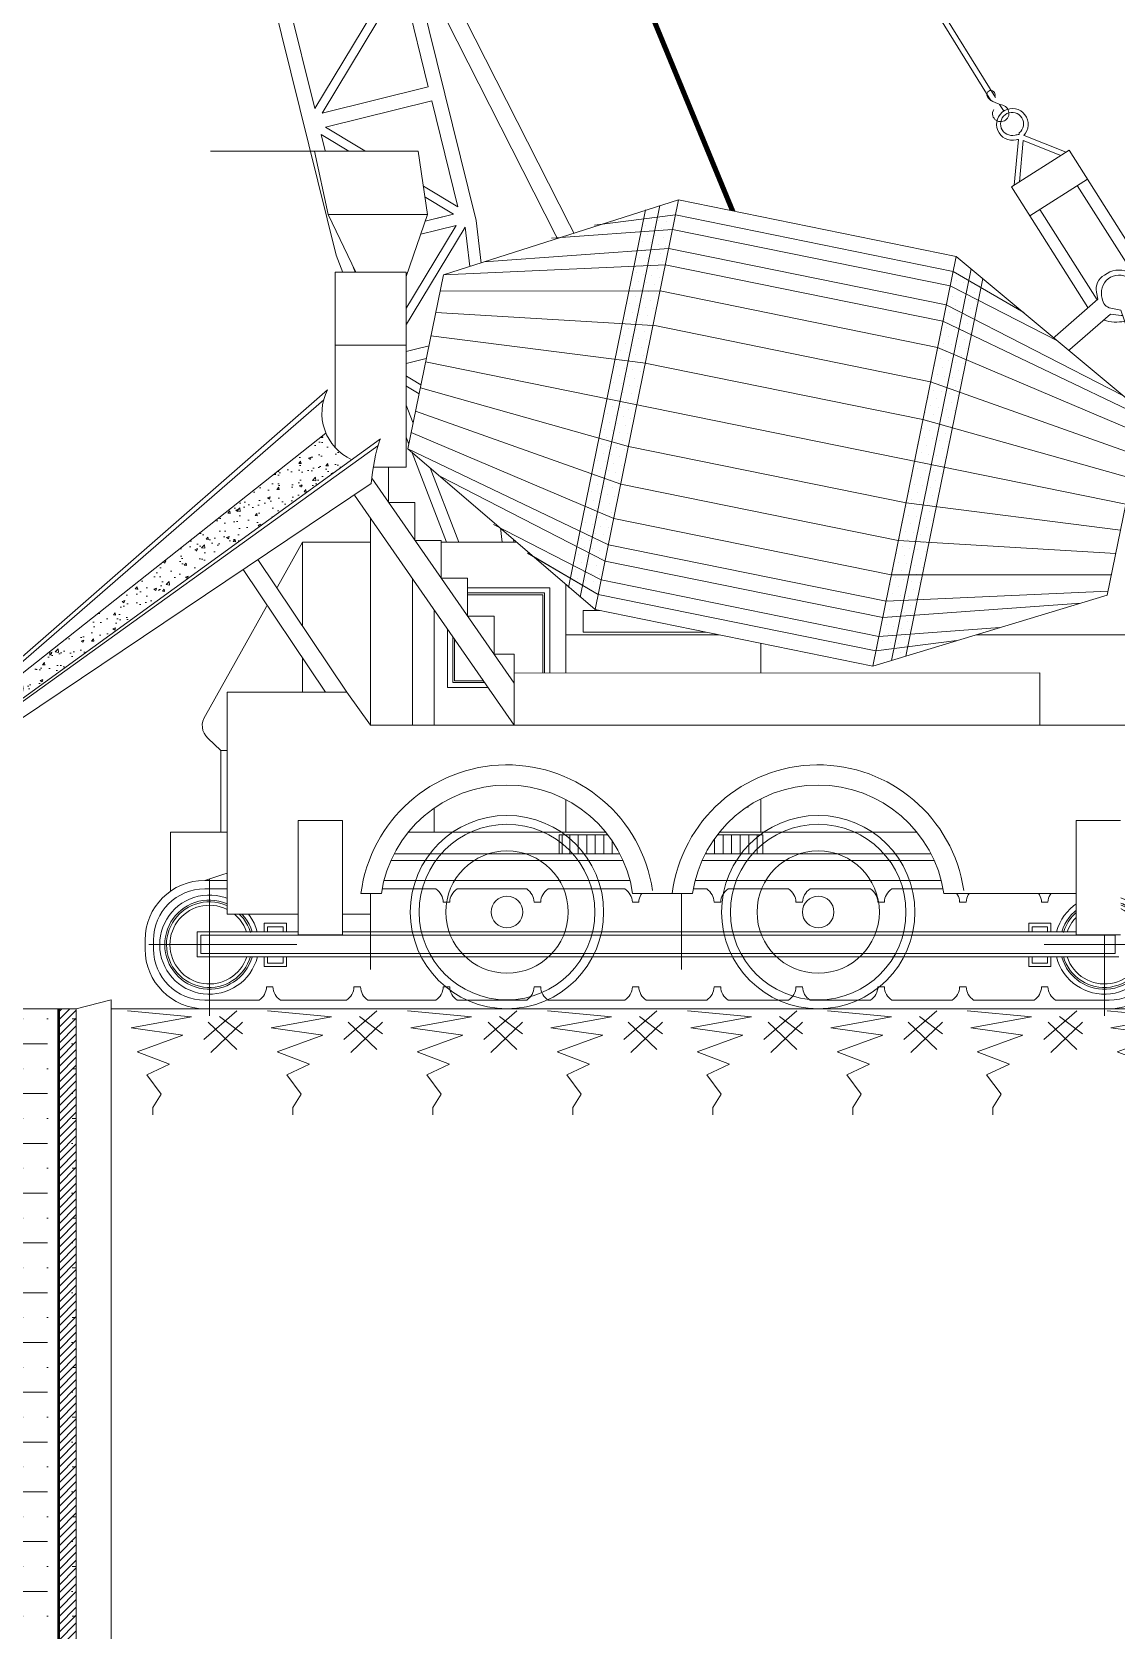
# Model space of a CAD drawing. Header units: millimetres. Extents: x -376071 to 28028791, y -269234 to 29325.
# Drawn here: x 392831 to 399026, y -260100 to -250967 of the extents above; entities that cross this region are included whole.
import ezdxf

# ---------------------------------------------------------------- set-up
doc = ezdxf.new("R2010")
doc.units = ezdxf.units.MM
doc.header["$LTSCALE"] = 100
doc.set_wipeout_variables(frame=1)
for name, pattern in [('CENTER', [50.8, 31.75, -6.35, 6.35, -6.35]), ('CONTINOUS', [0]), ('HIDDEN', [0.375, 0.25, -0.125])]:
    doc.linetypes.add(name, pattern=pattern)
for name, color, linetype, lineweight in [('02. Net dam', 7, 'CONTINOUS', 13), ('02. Net dut', 8, 'HIDDEN', 0), ('02. net manh', 8, 'CONTINOUS', 0)]:
    doc.layers.add(name, color=color, linetype=linetype, lineweight=lineweight)
doc.layers.add('03. HATCH 01', color=8, linetype='Continuous')
doc.layers.add('03. HATCH 03', color=5, linetype='Continuous')

# ---------------------------------------------------------------- blocks, each defined once
blk = doc.blocks.new('*U299')
at = {"layer": '02. net manh'}
for p, q in [((329.4, 296.1), (-36.6, 261.6)), ((-197.6, 264.5), (-329.4, 165.7)), ((-131.7, 231.5), (-296.4, 75.2)), ((-36.6, 261.6), (308.6, 199.5)), ((308.6, 199.5), (11.7, 158.1)), ((11.7, 158.1), (274.1, 61.5)), ((274.1, 61.5), (87.7, -7.6)), ((87.7, -7.6), (218.9, -69.7)), ((218.9, -69.7), (136, -180.1)), ((136, -180.1), (184.3, -256)), ((184.3, -256), (184.3, -297.4))]:
    blk.add_line(p, q, dxfattribs=at)
for points in [[(-107, 132.8), (-296.4, 297.4)], [(-148.2, 58.7), (-329.4, 231.5)]]:
    blk.add_lwpolyline(points, dxfattribs=at)
blk = doc.blocks.new('*U300')
at = {"color": 0, "linetype": 'ByBlock', "lineweight": -2, "transparency": 16777216}
for p in [(-6400, 0), (-5600, 0), (-4800, 0), (-4000, 0), (-3200, 0), (-2400, 0), (-1600, 0), (-800, 0), (0, 0)]:
    blk.add_blockref('*U299', p, dxfattribs=at)
blk = doc.blocks.new('CSW')
at = {"layer": '02. Net dam', "const_width": 16.4}
blk.add_lwpolyline([(-299.8, -50), (-299.8, -7880.8)], dxfattribs=at)
at = {"lineweight": 0}
blk.add_wipeout([(-0.1, -9080.8), (-199.9, -8980.8), (-199.9, -50), (0, 0)], dxfattribs=at)
at = {"layer": '03. HATCH 03', "lineweight": 0}
h = blk.add_hatch(dxfattribs=at)
h.set_pattern_fill('ANSI31', color=256, scale=10)
h.set_pattern_definition([(45, (-297571.658, 240559.967), (-22.4506403, 22.4506403), [])])
h.paths.add_polyline_path([(-299.8, -7880.8), (-199.9, -7880.8), (-199.9, -50), (-299.8, -50)])
at = {"layer": '02. Net dam'}
for points in [[(-0.1, -9080.8), (-199.9, -8980.8), (-199.9, -50), (0, 0)], [(-299.8, -7880.8), (-199.9, -7880.8), (-199.9, -50), (-299.8, -50)]]:
    blk.add_lwpolyline(points, close=True, dxfattribs=at)
blk = doc.blocks.new('*X60')
at = {"color": 0}
for p, q in [((542.0625, 228.375), (542.0625, 228.375)), ((542.4375, 228.375), (542.4375, 228.375)), ((542.8125, 228.375), (542.8125, 228.375)), ((543.1875, 228.375), (543.1875, 228.375)), ((541.875, 228), (541.875, 228)), ((542.0625, 227.625), (542.0625, 227.625)), ((542.25, 228), (542.25, 228)), ((542.4375, 227.625), (542.4375, 227.625)), ((542.625, 228), (542.625, 228)), ((542.8125, 227.625), (542.8125, 227.625)), ((543, 228), (543, 228)), ((543.1875, 227.625), (543.1875, 227.625)), ((541.875, 227.25), (541.875, 227.25)), ((542.0625, 226.875), (542.0625, 226.875)), ((542.25, 227.25), (542.25, 227.25)), ((542.4375, 226.875), (542.4375, 226.875)), ((542.625, 227.25), (542.625, 227.25)), ((542.8125, 226.875), (542.8125, 226.875)), ((543, 227.25), (543, 227.25)), ((543.1875, 226.875), (543.1875, 226.875)), ((541.875, 226.5), (541.875, 226.5)), ((542.0625, 226.125), (542.0625, 226.125)), ((542.25, 226.5), (542.25, 226.5)), ((542.4375, 226.125), (542.4375, 226.125)), ((542.625, 226.5), (542.625, 226.5)), ((542.8125, 226.125), (542.8125, 226.125)), ((543, 226.5), (543, 226.5)), ((543.1875, 226.125), (543.1875, 226.125)), ((541.875, 225.75), (541.875, 225.75)), ((542.0625, 225.375), (542.0625, 225.375)), ((542.25, 225.75), (542.25, 225.75)), ((542.4375, 225.375), (542.4375, 225.375)), ((542.625, 225.75), (542.625, 225.75)), ((542.8125, 225.375), (542.8125, 225.375)), ((543, 225.75), (543, 225.75)), ((543.1875, 225.375), (543.1875, 225.375)), ((541.875, 225), (541.875, 225)), ((542.0625, 224.625), (542.0625, 224.625)), ((542.25, 225), (542.25, 225)), ((542.4375, 224.625), (542.4375, 224.625)), ((542.625, 225), (542.625, 225)), ((542.8125, 224.625), (542.8125, 224.625)), ((543, 225), (543, 225)), ((543.1875, 224.625), (543.1875, 224.625)), ((541.875, 224.25), (541.875, 224.25)), ((542.0625, 223.875), (542.0625, 223.875)), ((542.25, 224.25), (542.25, 224.25)), ((542.4375, 223.875), (542.4375, 223.875)), ((542.625, 224.25), (542.625, 224.25)), ((542.8125, 223.875), (542.8125, 223.875)), ((543, 224.25), (543, 224.25)), ((543.1875, 223.875), (543.1875, 223.875)), ((541.875, 223.5), (541.875, 223.5)), ((542.0625, 223.125), (542.0625, 223.125)), ((542.25, 223.5), (542.25, 223.5)), ((542.4375, 223.125), (542.4375, 223.125)), ((542.625, 223.5), (542.625, 223.5)), ((542.8125, 223.125), (542.8125, 223.125)), ((543, 223.5), (543, 223.5)), ((543.1875, 223.125), (543.1875, 223.125)), ((541.875, 222.75), (541.875, 222.75)), ((542.0625, 222.375), (542.0625, 222.375)), ((542.25, 222.75), (542.25, 222.75)), ((542.4375, 222.375), (542.4375, 222.375)), ((542.625, 222.75), (542.625, 222.75)), ((542.8125, 222.375), (542.8125, 222.375)), ((543, 222.75), (543, 222.75)), ((543.1875, 222.375), (543.1875, 222.375)), ((541.875, 222), (541.875, 222)), ((542.0625, 221.625), (542.0625, 221.625)), ((542.25, 222), (542.25, 222)), ((542.4375, 221.625), (542.4375, 221.625)), ((542.625, 222), (542.625, 222)), ((542.8125, 221.625), (542.8125, 221.625)), ((543, 222), (543, 222)), ((543.1875, 221.625), (543.1875, 221.625)), ((541.875, 221.25), (541.875, 221.25)), ((542.0625, 220.875), (542.0625, 220.875)), ((542.25, 221.25), (542.25, 221.25)), ((542.4375, 220.875), (542.4375, 220.875)), ((542.625, 221.25), (542.625, 221.25)), ((542.8125, 220.875), (542.8125, 220.875)), ((543, 221.25), (543, 221.25)), ((543.1875, 220.875), (543.1875, 220.875)), ((541.875, 220.5), (541.875, 220.5)), ((542.0625, 220.125), (542.0625, 220.125)), ((542.25, 220.5), (542.25, 220.5)), ((542.4375, 220.125), (542.4375, 220.125)), ((542.625, 220.5), (542.625, 220.5)), ((542.8125, 220.125), (542.8125, 220.125)), ((543, 220.5), (543, 220.5)), ((543.1875, 220.125), (543.1875, 220.125)), ((541.875, 219.75), (541.875, 219.75)), ((542.0625, 219.375), (542.0625, 219.375)), ((542.25, 219.75), (542.25, 219.75)), ((542.4375, 219.375), (542.4375, 219.375)), ((542.625, 219.75), (542.625, 219.75)), ((542.8125, 219.375), (542.8125, 219.375)), ((543, 219.75), (543, 219.75)), ((543.1875, 219.375), (543.1875, 219.375)), ((541.875, 219), (541.875, 219)), ((542.0625, 218.625), (542.0625, 218.625)), ((542.25, 219), (542.25, 219)), ((542.4375, 218.625), (542.4375, 218.625)), ((542.625, 219), (542.625, 219)), ((542.8125, 218.625), (542.8125, 218.625)), ((543, 219), (543, 219)), ((543.1875, 218.625), (543.1875, 218.625)), ((541.875, 218.25), (541.875, 218.25)), ((542.0625, 217.875), (542.0625, 217.875)), ((542.25, 218.25), (542.25, 218.25)), ((542.4375, 217.875), (542.4375, 217.875)), ((542.625, 218.25), (542.625, 218.25)), ((542.8125, 217.875), (542.8125, 217.875)), ((543, 218.25), (543, 218.25)), ((543.1875, 217.875), (543.1875, 217.875)), ((541.875, 217.5), (541.875, 217.5)), ((542.0625, 217.125), (542.0625, 217.125)), ((542.25, 217.5), (542.25, 217.5)), ((542.4375, 217.125), (542.4375, 217.125)), ((542.625, 217.5), (542.625, 217.5)), ((542.8125, 217.125), (542.8125, 217.125)), ((543, 217.5), (543, 217.5)), ((543.1875, 217.125), (543.1875, 217.125)), ((541.875, 216.75), (541.875, 216.75)), ((542.0625, 216.375), (542.0625, 216.375)), ((542.25, 216.75), (542.25, 216.75)), ((542.4375, 216.375), (542.4375, 216.375)), ((542.625, 216.75), (542.625, 216.75)), ((542.8125, 216.375), (542.8125, 216.375)), ((543, 216.75), (543, 216.75)), ((543.1875, 216.375), (543.1875, 216.375)), ((541.875, 216), (541.875, 216)), ((542.0625, 215.625), (542.0625, 215.625)), ((542.25, 216), (542.25, 216)), ((542.4375, 215.625), (542.4375, 215.625)), ((542.625, 216), (542.625, 216)), ((542.8125, 215.625), (542.8125, 215.625)), ((543, 216), (543, 216)), ((543.1875, 215.625), (543.1875, 215.625)), ((541.875, 215.25), (541.875, 215.25)), ((542.0625, 214.875), (542.0625, 214.875)), ((542.25, 215.25), (542.25, 215.25)), ((542.4375, 214.875), (542.4375, 214.875)), ((542.625, 215.25), (542.625, 215.25)), ((542.8125, 214.875), (542.8125, 214.875)), ((543, 215.25), (543, 215.25)), ((543.1875, 214.875), (543.1875, 214.875)), ((541.875, 214.5), (541.875, 214.5)), ((542.0625, 214.125), (542.0625, 214.125)), ((542.25, 214.5), (542.25, 214.5)), ((542.4375, 214.125), (542.4375, 214.125)), ((542.625, 214.5), (542.625, 214.5)), ((542.8125, 214.125), (542.8125, 214.125)), ((543, 214.5), (543, 214.5)), ((543.1875, 214.125), (543.1875, 214.125)), ((541.875, 213.75), (541.875, 213.75)), ((542.0625, 213.375), (542.0625, 213.375)), ((542.25, 213.75), (542.25, 213.75)), ((542.4375, 213.375), (542.4375, 213.375)), ((542.625, 213.75), (542.625, 213.75)), ((542.8125, 213.375), (542.8125, 213.375)), ((543, 213.75), (543, 213.75)), ((543.1875, 213.375), (543.1875, 213.375)), ((541.875, 213), (541.875, 213)), ((542.0625, 212.625), (542.0625, 212.625)), ((542.25, 213), (542.25, 213)), ((542.4375, 212.625), (542.4375, 212.625)), ((542.625, 213), (542.625, 213)), ((542.8125, 212.625), (542.8125, 212.625)), ((543, 213), (543, 213)), ((543.1875, 212.625), (543.1875, 212.625)), ((541.875, 212.25), (541.875, 212.25)), ((542.0625, 211.875), (542.0625, 211.875)), ((542.25, 212.25), (542.25, 212.25)), ((542.4375, 211.875), (542.4375, 211.875)), ((542.625, 212.25), (542.625, 212.25)), ((542.8125, 211.875), (542.8125, 211.875)), ((543, 212.25), (543, 212.25)), ((543.1875, 211.875), (543.1875, 211.875)), ((541.875, 211.5), (541.875, 211.5)), ((542.0625, 211.125), (542.0625, 211.125)), ((542.25, 211.5), (542.25, 211.5)), ((542.4375, 211.125), (542.4375, 211.125)), ((542.625, 211.5), (542.625, 211.5)), ((542.8125, 211.125), (542.8125, 211.125)), ((543, 211.5), (543, 211.5)), ((543.1875, 211.125), (543.1875, 211.125)), ((541.875, 210.75), (541.875, 210.75)), ((542.25, 210.75), (542.25, 210.75)), ((542.625, 210.75), (542.625, 210.75)), ((543, 210.75), (543, 210.75))]:
    blk.add_line(p, q, dxfattribs=at)
blk = doc.blocks.new('*X61')
at = {"color": 0}
for p, q in [((556.6875, 228.375), (556.6875, 228.375)), ((557.0625, 228.375), (557.0625, 228.375)), ((557.4375, 228.375), (557.4375, 228.375)), ((557.8125, 228.375), (557.8125, 228.375)), ((556.6875, 227.625), (556.6875, 227.625)), ((556.875, 228), (556.875, 228)), ((557.0625, 227.625), (557.0625, 227.625)), ((557.25, 228), (557.25, 228)), ((557.4375, 227.625), (557.4375, 227.625)), ((557.625, 228), (557.625, 228)), ((557.8125, 227.625), (557.8125, 227.625)), ((556.6875, 226.875), (556.6875, 226.875)), ((556.875, 227.25), (556.875, 227.25)), ((557.0625, 226.875), (557.0625, 226.875)), ((557.25, 227.25), (557.25, 227.25)), ((557.4375, 226.875), (557.4375, 226.875)), ((557.625, 227.25), (557.625, 227.25)), ((557.8125, 226.875), (557.8125, 226.875)), ((556.6875, 226.125), (556.6875, 226.125)), ((556.875, 226.5), (556.875, 226.5)), ((557.0625, 226.125), (557.0625, 226.125)), ((557.25, 226.5), (557.25, 226.5)), ((557.4375, 226.125), (557.4375, 226.125)), ((557.625, 226.5), (557.625, 226.5)), ((557.8125, 226.125), (557.8125, 226.125)), ((556.6875, 225.375), (556.6875, 225.375)), ((556.875, 225.75), (556.875, 225.75)), ((557.0625, 225.375), (557.0625, 225.375)), ((557.25, 225.75), (557.25, 225.75)), ((557.4375, 225.375), (557.4375, 225.375)), ((557.625, 225.75), (557.625, 225.75)), ((557.8125, 225.375), (557.8125, 225.375)), ((556.6875, 224.625), (556.6875, 224.625)), ((556.875, 225), (556.875, 225)), ((557.0625, 224.625), (557.0625, 224.625)), ((557.25, 225), (557.25, 225)), ((557.4375, 224.625), (557.4375, 224.625)), ((557.625, 225), (557.625, 225)), ((557.8125, 224.625), (557.8125, 224.625)), ((556.6875, 223.875), (556.6875, 223.875)), ((556.875, 224.25), (556.875, 224.25)), ((557.0625, 223.875), (557.0625, 223.875)), ((557.25, 224.25), (557.25, 224.25)), ((557.4375, 223.875), (557.4375, 223.875)), ((557.625, 224.25), (557.625, 224.25)), ((557.8125, 223.875), (557.8125, 223.875)), ((556.6875, 223.125), (556.6875, 223.125)), ((556.875, 223.5), (556.875, 223.5)), ((557.0625, 223.125), (557.0625, 223.125)), ((557.25, 223.5), (557.25, 223.5)), ((557.4375, 223.125), (557.4375, 223.125)), ((557.625, 223.5), (557.625, 223.5)), ((557.8125, 223.125), (557.8125, 223.125)), ((556.6875, 222.375), (556.6875, 222.375)), ((556.875, 222.75), (556.875, 222.75)), ((557.0625, 222.375), (557.0625, 222.375)), ((557.25, 222.75), (557.25, 222.75)), ((557.4375, 222.375), (557.4375, 222.375)), ((557.625, 222.75), (557.625, 222.75)), ((557.8125, 222.375), (557.8125, 222.375)), ((556.6875, 221.625), (556.6875, 221.625)), ((556.875, 222), (556.875, 222)), ((557.0625, 221.625), (557.0625, 221.625)), ((557.25, 222), (557.25, 222)), ((557.4375, 221.625), (557.4375, 221.625)), ((557.625, 222), (557.625, 222)), ((557.8125, 221.625), (557.8125, 221.625)), ((556.6875, 220.875), (556.6875, 220.875)), ((556.875, 221.25), (556.875, 221.25)), ((557.0625, 220.875), (557.0625, 220.875)), ((557.25, 221.25), (557.25, 221.25)), ((557.4375, 220.875), (557.4375, 220.875)), ((557.625, 221.25), (557.625, 221.25)), ((557.8125, 220.875), (557.8125, 220.875)), ((556.6875, 220.125), (556.6875, 220.125)), ((556.875, 220.5), (556.875, 220.5)), ((557.0625, 220.125), (557.0625, 220.125)), ((557.25, 220.5), (557.25, 220.5)), ((557.4375, 220.125), (557.4375, 220.125)), ((557.625, 220.5), (557.625, 220.5)), ((557.8125, 220.125), (557.8125, 220.125)), ((556.6875, 219.375), (556.6875, 219.375)), ((556.875, 219.75), (556.875, 219.75)), ((557.0625, 219.375), (557.0625, 219.375)), ((557.25, 219.75), (557.25, 219.75)), ((557.4375, 219.375), (557.4375, 219.375)), ((557.625, 219.75), (557.625, 219.75)), ((557.8125, 219.375), (557.8125, 219.375)), ((556.6875, 218.625), (556.6875, 218.625)), ((556.875, 219), (556.875, 219)), ((557.0625, 218.625), (557.0625, 218.625)), ((557.25, 219), (557.25, 219)), ((557.4375, 218.625), (557.4375, 218.625)), ((557.625, 219), (557.625, 219)), ((557.8125, 218.625), (557.8125, 218.625)), ((556.6875, 217.875), (556.6875, 217.875)), ((556.875, 218.25), (556.875, 218.25)), ((557.0625, 217.875), (557.0625, 217.875)), ((557.25, 218.25), (557.25, 218.25)), ((557.4375, 217.875), (557.4375, 217.875)), ((557.625, 218.25), (557.625, 218.25)), ((557.8125, 217.875), (557.8125, 217.875)), ((556.6875, 217.125), (556.6875, 217.125)), ((556.875, 217.5), (556.875, 217.5)), ((557.0625, 217.125), (557.0625, 217.125)), ((557.25, 217.5), (557.25, 217.5)), ((557.4375, 217.125), (557.4375, 217.125)), ((557.625, 217.5), (557.625, 217.5)), ((557.8125, 217.125), (557.8125, 217.125)), ((556.6875, 216.375), (556.6875, 216.375)), ((556.875, 216.75), (556.875, 216.75)), ((557.0625, 216.375), (557.0625, 216.375)), ((557.25, 216.75), (557.25, 216.75)), ((557.4375, 216.375), (557.4375, 216.375)), ((557.625, 216.75), (557.625, 216.75)), ((557.8125, 216.375), (557.8125, 216.375)), ((556.6875, 215.625), (556.6875, 215.625)), ((556.875, 216), (556.875, 216)), ((557.0625, 215.625), (557.0625, 215.625)), ((557.25, 216), (557.25, 216)), ((557.4375, 215.625), (557.4375, 215.625)), ((557.625, 216), (557.625, 216)), ((557.8125, 215.625), (557.8125, 215.625)), ((556.6875, 214.875), (556.6875, 214.875)), ((556.875, 215.25), (556.875, 215.25)), ((557.0625, 214.875), (557.0625, 214.875)), ((557.25, 215.25), (557.25, 215.25)), ((557.4375, 214.875), (557.4375, 214.875)), ((557.625, 215.25), (557.625, 215.25)), ((557.8125, 214.875), (557.8125, 214.875)), ((556.6875, 214.125), (556.6875, 214.125)), ((556.875, 214.5), (556.875, 214.5)), ((557.0625, 214.125), (557.0625, 214.125)), ((557.25, 214.5), (557.25, 214.5)), ((557.4375, 214.125), (557.4375, 214.125)), ((557.625, 214.5), (557.625, 214.5)), ((557.8125, 214.125), (557.8125, 214.125)), ((556.6875, 213.375), (556.6875, 213.375)), ((556.875, 213.75), (556.875, 213.75)), ((557.0625, 213.375), (557.0625, 213.375)), ((557.25, 213.75), (557.25, 213.75)), ((557.4375, 213.375), (557.4375, 213.375)), ((557.625, 213.75), (557.625, 213.75)), ((557.8125, 213.375), (557.8125, 213.375)), ((556.6875, 212.625), (556.6875, 212.625)), ((556.875, 213), (556.875, 213)), ((557.0625, 212.625), (557.0625, 212.625)), ((557.25, 213), (557.25, 213)), ((557.4375, 212.625), (557.4375, 212.625)), ((557.625, 213), (557.625, 213)), ((557.8125, 212.625), (557.8125, 212.625)), ((556.6875, 211.875), (556.6875, 211.875)), ((556.875, 212.25), (556.875, 212.25)), ((557.0625, 211.875), (557.0625, 211.875)), ((557.25, 212.25), (557.25, 212.25)), ((557.4375, 211.875), (557.4375, 211.875)), ((557.625, 212.25), (557.625, 212.25)), ((557.8125, 211.875), (557.8125, 211.875)), ((556.6875, 211.125), (556.6875, 211.125)), ((556.875, 211.5), (556.875, 211.5)), ((557.0625, 211.125), (557.0625, 211.125)), ((557.25, 211.5), (557.25, 211.5)), ((557.4375, 211.125), (557.4375, 211.125)), ((557.625, 211.5), (557.625, 211.5)), ((557.8125, 211.125), (557.8125, 211.125)), ((556.875, 210.75), (556.875, 210.75)), ((557.25, 210.75), (557.25, 210.75)), ((557.625, 210.75), (557.625, 210.75))]:
    blk.add_line(p, q, dxfattribs=at)
blk = doc.blocks.new('Concrete truck')
at = {"lineweight": 0}
blk.add_wipeout([(-1100.9, 4900.7), (-507.9, 4900.7), (-454.8, 4538.2), (-575.7, 4183.9), (-575.7, 3094.4), (-676.6, 3094.4), (-676.6, 2893.5), (-526, 2893.5), (-526, 2676.8), (-375.4, 2676.8), (-375.4, 2460.1), (-224.8, 2460.1), (-224.8, 2243.4), (-74.2, 2243.4), (-74.2, 2026.7), (41.7, 2026.7), (41.7, 1620.1), (-540.5, 2457.9), (-540.5, 1620.1), (-780.7, 1620.1), (-780.7, 2803.7), (-872.1, 2935.2), (-1423, 2566.4), (-915.6, 1808.3), (-1037.8, 1808.3), (-1507.5, 2510.1), (-3159.8, 1400.2), (-3334.2, 1519.8), (-1025.5, 3537.1), (-1047.5, 3480.7), (-1056, 3436.3), (-1057.9, 3403.3), (-1053.4, 3352.1), (-1041.9, 3307.9), (-1034.4, 3288.5), (-1013.7, 3248.7), (-993.4, 3220.2), (-982.8, 3207.7), (-982.8, 4208.6), (-863.8, 4208.6), (-1021.2, 4538.2)], dxfattribs=at)
at = {"layer": '02. Net dam'}
for p, q in [((-1100.9, 4900.7), (-1693.9, 4900.7)), ((-1100.9, 4900.7), (-1021.2, 4538.2)), ((-507.9, 4900.7), (-1100.9, 4900.7)), ((-863.8, 4208.6), (-1021.2, 4538.2)), ((-982.8, 3207.7), (-982.8, 4208.6))]:
    blk.add_line(p, q, dxfattribs=at)
blk.add_arc((-765.8, 3403.3), 292.1, 152.74124, 245.37949, dxfattribs=at)
at = {"lineweight": 0}
blk.add_wipeout([(-780.7, 658.9), (-780.7, 541.3), (-940.7, 541.3), (-940.7, 421.9), (-1193.8, 421.9), (-1193.8, 541.3), (-1598.3, 541.3), (-1598.3, 1808.3), (-915.6, 1808.3), (-780.7, 1620.1), (41.7, 1620.1), (41.7, 1917.3), (3045.2, 1919.3), (3045.2, 1620.1), (4405.9, 1620.1), (4405.9, 1927.6), (4514.5, 1927.6), (4514.5, 2194.4), (4564.1, 2346.4), (4564.1, 2991.6), (4672.7, 3041.2), (5997.2, 3041.2), (6100.1, 2988.3), (6372.5, 2194.4), (6530.7, 2085.8), (6530.7, 1189.3), (6580.4, 1189.3), (6580.4, 649.6), (5929.1, 649.6), (5915.8, 715.6), (5900.3, 767.4), (5885.3, 807.1), (5868, 845.3), (5855, 870.3), (5839.1, 897.9), (5819.5, 928.2), (5794, 962.9), (5770.7, 991.1), (5736.9, 1026.8), (5709.6, 1052.3), (5671.7, 1083.2), (5631.3, 1111.5), (5583.3, 1139.8), (5532.3, 1164.3), (5485.9, 1182.2), (5434.4, 1197.7), (5394, 1206.7), (5349.1, 1213.7), (5314.7, 1217), (5290.6, 1218.2), (5238.6, 1217.9), (5195.7, 1214.6), (5127.4, 1203.5), (5087, 1193.4), (5041.3, 1178.7), (4980.6, 1153.3), (4918.3, 1119.4), (4877.6, 1092.2), (4837.4, 1060.7), (4808.2, 1034.6), (4782.3, 1008.6), (4748.8, 970.1), (4748.8, 970.1), (4718, 928.8), (4705.5, 910), (4680.6, 867.5), (4661.5, 829.2), (4642.3, 782.9), (4622.6, 720.5), (4614.5, 686), (4609.5, 658.9), (4387.3, 658.9), (4387.3, 550.3), (3695.6, 550.3), (3695.6, 658.9), (3506.3, 658.9), (3506.3, 421.9), (3253.2, 421.9), (3253.2, 658.9), (2496.2, 658.9), (2487.5, 706.8), (2473, 762.4), (2457.3, 808.7), (2441.9, 846.2), (2423.5, 884.7), (2408.6, 912.2), (2384.8, 951), (2362.8, 982.6), (2340.7, 1011.1), (2315.6, 1040.3), (2292.5, 1064.6), (2270, 1086.2), (2245.6, 1107.6), (2226.7, 1123), (2199.1, 1143.7), (2167.3, 1165.1), (2113.5, 1196.1), (2080.5, 1212.2), (2027.4, 1234), (1991.2, 1246.1), (1914, 1265.3), (1870.2, 1272.2), (1809.9, 1277.3), (1758.4, 1277.8), (1715.9, 1275.3), (1660, 1268.3), (1608, 1257.7), (1575.1, 1249), (1537.1, 1236.7), (1490, 1218.3), (1445.6, 1197.2), (1400.4, 1171.8), (1337.8, 1129), (1304.3, 1101.7), (1270.9, 1071), (1245.5, 1044.9), (1212.7, 1006.9), (1185.3, 970.5), (1167.5, 944), (1147.4, 910.6), (1127, 872.1), (1108.7, 831.7), (1088, 775.9), (1076.9, 737.9), (1068, 700.4), (1060.6, 658.9), (717.8, 658.9), (711.3, 696.2), (696, 757.9), (686.8, 786.8), (670.9, 829), (657.6, 859.2), (637.1, 899.8), (614.3, 938.7), (591, 973.5), (554.7, 1020.2), (538.1, 1039.2), (510.8, 1067.8), (484.6, 1092.5), (456.9, 1116.1), (442, 1127.9), (411.2, 1150.3), (347.9, 1189.2), (304, 1211.3), (276.8, 1223.2), (220.7, 1243.7), (148, 1262.8), (112.3, 1269.3), (31.8, 1277.3), (-21.7, 1277.7), (-82.2, 1273.4), (-148.2, 1262.7), (-193.8, 1251.7), (-242.6, 1236.3), (-287.6, 1218.6), (-342.8, 1192), (-380.7, 1170.2), (-446.9, 1124.1), (-476.5, 1099.7), (-519.4, 1059.1), (-556.4, 1018.2), (-584.7, 982.1), (-616.1, 935.8), (-645.5, 883.8), (-672.4, 825.3), (-691.7, 771.9), (-706.6, 717.5), (-713.2, 686.3), (-717.8, 658.9)], dxfattribs=at)
at = {"layer": '02. net manh'}
h = blk.add_hatch(dxfattribs=at)
h.set_pattern_fill('AR-CONC', color=256, scale=21.6, style=0)
h.set_pattern_definition([(50, (-163157.74, -27381.59), (154.9282, -13.55446), [16.2, -178.2]), (355, (-163157.74, -27381.59), (-29.97029, 162.4735), [12.96, -142.56]), (100.4514, (-163144.83, -27382.72), (124.95803, 148.91894), [13.76788, -151.4467]), (46.1842, (-163157.74, -27338.39), (230.52407, -35.7521), [24.3, -267.3]), (96.6356, (-163138.53, -27341.37), (201.88714, 210.40946), [20.65182, -227.17]), (351.1842, (-163157.74, -27338.4), (201.88698, 210.40962), [19.44, -213.84]), (21, (-163136.14, -27349.19), (128.93192, -86.96568), [16.2, -178.2]), (326, (-163136.14, -27349.19), (52.55611, 156.63241), [12.96, -142.56]), (71.4514, (-163125.39, -27356.44), (181.48809, 69.66659), [13.76788, -151.4467]), (37.5, (-163157.737, -27381.59), (2.626529, 71.905072), [0, -140.832, 0, -144.72, 0, -143.1]), (7.5, (-163157.74, -27381.59), (56.82302, 85.19293), [0, -82.512, 0, -137.592, 0, -54.54]), (327.5, (-163205.905, -27381.59), (115.305646, -4.871852), [0, -54, 0, -168.48, 0, -223.56]), (317.5, (-163227.5, -27381.59), (125.96821, 21.622676), [0, -70.2, 0, -111.888, 0, -158.76])])
h.paths.add_polyline_path([(-887.5, 3137.7, -0.186435), (-1034.4, 3288.5), (-3316.8, 1485, 0.38871), (-3101.3, 1414.5), (-3110.1, 1525.2)])
at = {"layer": '02. Net dam'}
for p, q in [((-1025.5, 3537.1), (-3334.2, 1519.8)), ((-722.8, 3257.2), (-3192.6, 1465.8)), ((-676.6, 2893.5), (-676.6, 3094.4)), ((-775.7, 3001.6), (-3159.8, 1400.2)), ((-780.7, 1620.1), (-780.7, 2803.7)), ((-915.6, 1808.3), (-1423.2, 2566.7)), ((-1037.8, 1808.3), (-1507.5, 2510.1)), ((4405.9, 1620.1), (-780.7, 1620.1)), ((-1193.8, 1076.5), (-1193.8, 421.9)), ((-940.7, 1076.5), (-1193.8, 1076.5)), ((-940.7, 421.9), (-940.7, 1076.5)), ((3253.2, 1076.5), (3253.2, 421.9)), ((3506.3, 1076.5), (3253.2, 1076.5)), ((-834.5, 658.9), (-717.8, 658.9)), ((-780.7, 658.9), (-780.7, 224.6)), ((717.8, 658.9), (1060.6, 658.9)), ((944, 658.9), (1060.6, 658.9)), ((997.7, 658.9), (997.7, 224.6)), ((2496.2, 658.9), (3253.2, 658.9)), ((-1193.8, 421.9), (-940.7, 421.9)), ((3253.2, 421.9), (3506.3, 421.9))]:
    blk.add_line(p, q, dxfattribs=at)
for points in [[(-1598.3, 1808.3), (-915.6, 1808.3), (-780.7, 1620.1)], [(-1598.3, 1808.3), (-1598.3, 541.3), (-1193.8, 541.3)], [(-940.7, 541.3), (-780.7, 541.3)]]:
    blk.add_lwpolyline(points, dxfattribs=at)
for centre in [(0, 552.4), (1778.4, 552.4)]:
    blk.add_circle(centre, 552.4, dxfattribs=at)
for centre, radius, start, end in [((361.7, 2909.1), 1141.2, 162.24493, 175.35088), ((0, 552.4), 841.2, 8.44365, 172.72294), ((1778.4, 552.4), 841.2, 8.44365, 172.72294), ((0, 552.4), 725.7, 8.44365, 171.55635), ((1778.4, 552.4), 725.7, 8.44365, 171.55635)]:
    blk.add_arc(centre, radius, start, end, dxfattribs=at)
at = {"layer": '02. net manh'}
for p, q in [((-1047.5, 3480.7), (-3320, 1504.1)), ((-1034.4, 3288.5), (-3316.1, 1485.6)), ((-737.3, 3216.4), (-3175.5, 1462.1))]:
    blk.add_line(p, q, dxfattribs=at)
for centre, radius in [((0, 552.4), 501.7), ((1778.4, 552.4), 501.7), ((0, 552.4), 349.6), ((1778.4, 552.4), 349.6), ((0, 552.4), 90.2), ((1778.4, 552.4), 90.2)]:
    blk.add_circle(centre, radius, dxfattribs=at)
at = {"lineweight": 0}
blk.add_wipeout([(3536.1, 2883.4), (3430.3, 2363.5), (2090.5, 1958.4), (504.4, 2281.1), (-566, 3200.4), (-363.7, 4194.6), (980.8, 4622.6), (2566.9, 4299.8), (3641.9, 3403.4)], dxfattribs=at)
at = {"layer": '02. Net dam'}
for p, q in [((-454.8, 4538.2), (-507.9, 4900.7)), ((418.6, 2352.3), (874, 4590.5)), ((503.8, 2281.2), (980.2, 4622.7)), ((-1021.2, 4538.2), (-454.8, 4538.2)), ((-454.8, 4538.2), (-575.7, 4183.9)), ((352.3, 2407.6), (791.4, 4565.6)), ((2090.5, 1958.4), (2566.9, 4299.8)), ((-982.8, 4208.6), (-575.7, 4208.6)), ((-575.7, 4208.6), (-575.7, 3094.4)), ((2196.7, 1990.5), (2652.1, 4228.8)), ((2279.3, 2015.5), (2718.4, 4173.5)), ((-982.8, 3793), (-575.7, 3793)), ((41.7, 1859.8), (-772.9, 3032)), ((-575.7, 3094.4), (-764.4, 3094.4)), ((41.7, 1620.1), (-872.1, 2935.2)), ((-676.6, 2893.5), (-526, 2893.5)), ((-526, 2676.8), (-526, 2893.5)), ((-526, 2676.8), (-375.4, 2676.8)), ((-375.4, 2460.1), (-375.4, 2676.8)), ((-540.5, 1620.1), (-540.5, 2457.9)), ((-375.4, 2460.1), (-224.8, 2460.1)), ((-224.8, 2243.4), (-224.8, 2460.1)), ((-224.8, 2243.4), (-74.2, 2243.4)), ((-74.2, 2026.7), (-74.2, 2243.4)), ((-74.2, 2026.7), (41.7, 2026.7)), ((41.7, 1917.3), (41.7, 2026.7)), ((3045.2, 1919.3), (41.7, 1917.3))]:
    blk.add_line(p, q, dxfattribs=at)
blk.add_lwpolyline([(3536.1, 2883.4), (3430.3, 2363.5), (2090.5, 1958.4), (504.4, 2281.1), (-566, 3200.4), (-363.7, 4194.6), (980.8, 4622.6), (2566.9, 4299.8), (3641.9, 3403.4)], close=True, dxfattribs=at)
for points in [[(41.7, 1620.1), (41.7, 1919.3)], [(3045.2, 1919.3), (3045.2, 1620.1)]]:
    blk.add_lwpolyline(points, dxfattribs=at)
at = {"layer": '02. net manh'}
for p, q in [((499.4, 4477.3), (962.7, 4536.5)), ((499.9, 4477.2), (963.3, 4536.4)), ((2549.3, 4213.7), (962.7, 4536.5)), ((255.2, 4403.2), (946.4, 4453.4)), ((2532.5, 4130.7), (945.8, 4453.5)), ((-130.3, 4268.9), (924.4, 4345.6)), ((2510.5, 4022.9), (923.9, 4345.7)), ((-363.7, 4194.6), (905.4, 4252)), ((2491.5, 3929.3), (904.8, 4252.1)), ((2952.7, 3978.1), (2549.3, 4213.7)), ((3149, 3814.4), (2532.5, 4130.7)), ((-382.6, 4101.6), (874.9, 4102.2)), ((2461, 3779.5), (874.4, 4102.3)), ((3520.1, 3504.9), (2510.5, 4022.9)), ((-407.5, 3979.4), (834.9, 3905.6)), ((3637.2, 3380.6), (2491.5, 3929.3)), ((-434.7, 3845.6), (791.1, 3690.2)), ((2421, 3582.8), (834.4, 3905.7)), ((3618.3, 3287.5), (2461, 3779.5)), ((3536.1, 2883.4), (-464.8, 3697.5)), ((2377.2, 3367.5), (790.5, 3690.3)), ((3593.4, 3165.3), (2421, 3582.8)), ((-495, 3549.4), (694.1, 3213.5)), ((-522.2, 3415.6), (650.3, 2998.1)), ((-547, 3293.4), (610.3, 2801.5)), ((3566.2, 3031.5), (2377.2, 3367.5)), ((-566, 3200.4), (579.8, 2651.7)), ((2280.2, 2890.7), (693.5, 3213.6)), ((-380.2, 3040.8), (560.7, 2558.1)), ((2236.3, 2675.4), (649.7, 2998.2)), ((3505.9, 2735.3), (2280.2, 2890.7)), ((-77.8, 2766.6), (538.8, 2450.2)), ((2196.3, 2478.8), (609.7, 2801.6)), ((2165.9, 2329), (579.2, 2651.8)), ((3478.7, 2601.5), (2236.3, 2675.4)), ((118, 2603), (521.4, 2367.4)), ((118.6, 2602.9), (521.9, 2367.3)), ((2146.8, 2235.3), (560.2, 2558.2)), ((3453.9, 2479.4), (2196.3, 2478.8)), ((2124.9, 2127.5), (538.2, 2450.4)), ((3434.9, 2386.3), (2165.9, 2329)), ((2108, 2044.6), (521.4, 2367.4)), ((3278.5, 2317.6), (2146.8, 2235.3)), ((2571.3, 2103.8), (2108, 2044.6)), ((2816, 2177.8), (2124.9, 2127.5))]:
    blk.add_line(p, q, dxfattribs=at)
at = {"layer": '02. net manh', "xscale": 121.6312442486766, "yscale": 121.6312442486766, "zscale": 121.6312442486766, "rotation": 168.4990935971161}
for name in ['*X61', '*X60']:
    blk.add_blockref(name, (72397.4, 16111.1), dxfattribs=at)
blk = doc.blocks.new('*U310')
at = {"layer": '02. Net dam', "linetype": 'Continuous'}
for p, q in [((-696, 14891), (4963, 5768)), ((-667, 14909), (4992, 5786)), ((-29, 815), (5713, 815)), ((-29, 0), (5713, 0))]:
    blk.add_line(p, q, dxfattribs=at)
at = {"layer": '02. Net dam'}
for p, q in [((1694, 5005), (-129, 12389)), ((-1018, 12169), (805, 4786)), ((5459, 5451), (5093, 5219)), ((5459, 5451), (5959, 4662)), ((5093, 5219), (5579, 4452)), ((1933, 2963), (1694, 5005)), ((805, 4786), (1506, 2963)), ((-25, 1862), (591, 2963)), ((591, 2963), (591, 1639)), ((1427, 2963), (591, 2963)), ((2263, 2374), (4741, 2374)), ((72, 1639), (-9, 1718)), ((1427, 1639), (72, 1639)), ((72, 1639), (72, 1121)), ((72, 1121), (-246, 1121)), ((-246, 1121), (-246, 747)), ((72, 1121), (1427, 1121)), ((-408, 379), (-408, 436)), ((-354, 379), (-354, 436))]:
    blk.add_line(p, q, dxfattribs=at)
at = {"layer": '02. Net dam', "linetype": 'Continuous', "const_width": 32.5}
blk.add_lwpolyline([(4370, 2529), (-728, 14877)], dxfattribs=at)
at = {"layer": '02. Net dam'}
for points in [[(3419, 2751), (1422, 6685), (1287, 6652)], [(3314, 2718), (1365, 6559), (1313, 6547)], [(4741, 2374), (6259, 2374), (6259, 1121), (4741, 1121)], [(4741, 1121), (4741, 1121), (2263, 1121)]]:
    blk.add_lwpolyline(points, dxfattribs=at)
for points in [[(4988, 5790), (4989, 5803, 1.378328), (4941, 5791, 0.14046), (4974, 5761, 0.052226), (5038, 5737, -1.710555), (4974, 5671, -0.246655), (4982, 5711, 5.092194)], [(5855, 4425, 1.05359), (5684, 4658, 0.347153), (5634, 4550), (5642, 4506), (3615, 2734)], [(6558, 2374), (5847, 4449), (5884, 4517, 1.354461), (5670, 4510, 0.365923), (5724, 4449), (5787, 4435), (6501, 2374)], [(3725, 2675), (5723, 4410), (5789, 4402, 0.016649), (5798, 4403)], [(5680, 4373, 0.139571), (5811, 4366)]]:
    blk.add_lwpolyline(points, format="xyb", dxfattribs=at)
for points in [[(2263, 1121), (2263, 2963), (1427, 2963), (1427, 1121)], [(2374, 2529), (4715, 2529), (4715, 2392), (2374, 2392)]]:
    blk.add_lwpolyline(points, close=True, dxfattribs=at)
at = {"layer": '02. Net dam', "linetype": 'Continuous'}
blk.add_lwpolyline([(5698, 815), (5253, 984), (1803, 984), (484, 984), (-29, 815)], dxfattribs=at)
at = {"layer": '02. Net dam'}
for centre, radius, start, end in [((3484, 2360), 397, 25.1787, 154.8213), ((63, 1799), 108, 144.607, 228.4874)]:
    blk.add_arc(centre, radius, start, end, dxfattribs=at)
at = {"layer": '02. Net dam', "linetype": 'Continuous'}
for centre, start, end in [((-29, 436), 90, 180), ((5713, 436), 0, 90), ((-29, 379), 180, 270), ((5713, 379), 270, 0)]:
    blk.add_arc(centre, 379, start, end, dxfattribs=at)
at = {"layer": '02. net manh'}
for p, q in [((1176, 6556), (669, 5717)), ((716, 5688), (1224, 6528)), ((1390, 5854), (1224, 6528)), ((669, 5717), (503, 6390)), ((1390, 5854), (716, 5688)), ((1412, 5765), (738, 5599)), ((1578, 5092), (1412, 5765)), ((5017, 5743), (5043, 5703)), ((738, 5599), (1578, 5092)), ((710, 5552), (1550, 5045)), ((876, 4879), (710, 5552)), ((5575, 5268), (5209, 5036)), ((5511, 5227), (5895, 4622)), ((5273, 5076), (5637, 4502)), ((1550, 5045), (876, 4879)), ((1567, 4974), (877, 4804)), ((1550, 5045), (914, 4888)), ((1567, 4974), (1105, 4209)), ((1130, 4144), (1625, 4963)), ((1625, 4963), (1704, 4286)), ((877, 4804), (1105, 4209)), ((1704, 4286), (1130, 4144)), ((1713, 4213), (1157, 4075)), ((1713, 4213), (1773, 3703)), ((1157, 4075), (1773, 3703)), ((1189, 3992), (1366, 3532)), ((1781, 3634), (1189, 3992)), ((1781, 3634), (1366, 3532)), ((1789, 3561), (1392, 3463)), ((1789, 3561), (1859, 2963)), ((1392, 3463), (1585, 2963)), ((1427, 1121), (1427, 2963)), ((3502, 2374), (3502, 1121)), ((3143, 1733), (3143, 1301)), ((3165, 1733), (3165, 1301)), ((3143, 1301), (3032, 1301))]:
    blk.add_line(p, q, dxfattribs=at)
at = {"layer": '02. net manh', "linetype": 'Continuous'}
for p, q in [((2240, 1104), (2240, 984)), ((2288, 1104), (2288, 984)), ((2342, 1104), (2342, 984)), ((2396, 1104), (2396, 984)), ((2450, 1104), (2450, 984)), ((2504, 1104), (2504, 984)), ((2558, 1104), (2558, 984)), ((2612, 1104), (2612, 984)), ((2666, 1104), (2666, 984)), ((2720, 1104), (2720, 984)), ((2775, 1104), (2775, 984)), ((2829, 1104), (2829, 984)), ((2883, 1104), (2883, 984)), ((2937, 1104), (2937, 984)), ((2991, 1104), (2991, 984)), ((3045, 1104), (3045, 984)), ((3100, 1104), (3100, 984)), ((3154, 1104), (3154, 984)), ((3208, 1104), (3208, 984)), ((3262, 1104), (3262, 984)), ((3316, 1104), (3316, 984)), ((3371, 1104), (3371, 984)), ((3425, 1104), (3425, 984)), ((3479, 1104), (3479, 984)), ((-29, 761), (316, 761)), ((451, 761), (871, 761)), ((1006, 761), (1438, 761)), ((1573, 761), (2016, 761)), ((2151, 761), (2639, 761)), ((2774, 761), (3159, 761)), ((3294, 761), (3678, 761)), ((3813, 761), (4198, 761)), ((4333, 761), (4717, 761)), ((4853, 761), (5237, 761)), ((5372, 761), (5713, 761)), ((363, 676), (404, 676)), ((918, 676), (959, 676)), ((1485, 676), (1526, 676)), ((2063, 676), (2104, 676)), ((2686, 676), (2727, 676)), ((3206, 676), (3247, 676)), ((3725, 676), (3766, 676)), ((4245, 676), (4286, 676)), ((4764, 676), (4806, 676)), ((5284, 676), (5325, 676)), ((-77, 329), (-77, 488)), ((-77, 488), (5774, 488)), ((-55, 351), (-55, 467)), ((-55, 467), (5752, 467)), ((5752, 467), (5752, 351)), ((5774, 329), (-77, 329)), ((5752, 351), (-55, 351)), ((404, 139), (363, 139)), ((959, 139), (918, 139)), ((1526, 139), (1485, 139)), ((2104, 139), (2063, 139)), ((2727, 139), (2686, 139)), ((3247, 139), (3206, 139)), ((3766, 139), (3725, 139)), ((4286, 139), (4245, 139)), ((4806, 139), (4764, 139)), ((5325, 139), (5284, 139)), ((316, 54), (-29, 54)), ((871, 54), (451, 54)), ((1438, 54), (1006, 54)), ((2016, 54), (1573, 54)), ((2639, 54), (2151, 54)), ((3159, 54), (2774, 54)), ((3678, 54), (3294, 54)), ((4198, 54), (3813, 54)), ((4717, 54), (4333, 54)), ((5237, 54), (4853, 54)), ((5713, 54), (5372, 54))]:
    blk.add_line(p, q, dxfattribs=at)
at = {"layer": '02. net manh', "linetype": 'CENTER'}
for p, q in [((0, -46), (0, 821)), ((5684, -46), (5684, 821)), ((555, 407), (-384, 407)), ((6240, 407), (5300, 407))]:
    blk.add_line(p, q, dxfattribs=at)
at = {"layer": '02. net manh'}
for points in [[(5138, 5520, 0.058144), (5124, 5518, -7.300134), (5171, 5545), (5171, 5545)], [(5440, 5439), (5173, 5545, 0.003182), (5171, 5545, 0.003182)]]:
    blk.add_lwpolyline(points, format="xyb", dxfattribs=at)
blk.add_lwpolyline([(5141, 5551, 0.067494), (5116, 5548, -9.957373), (5142, 5561), (5141, 5551)], format="xyb", close=True, dxfattribs=at)
for points in [[(5138, 5520), (5111, 5230)], [(5168, 5513), (5144, 5251)], [(5407, 5418), (5168, 5513)], [(3143, 1301), (2909, 1301), (2909, 1733), (3143, 1733)], [(3399, 1733), (3399, 1301), (3165, 1301)], [(3165, 1733), (3399, 1733)], [(3143, 1687), (2909, 1687)], [(3143, 1644), (2909, 1644)], [(3165, 1687), (3399, 1687)], [(3165, 1644), (3399, 1644)], [(3143, 1582), (2909, 1582)], [(3143, 1538), (2909, 1538)], [(3143, 1538), (2909, 1538)], [(3165, 1582), (3399, 1582)], [(3165, 1538), (3399, 1538)], [(3165, 1538), (3399, 1538)], [(3143, 1473), (2909, 1473)], [(3165, 1473), (3399, 1473)], [(3143, 1408), (2909, 1408)], [(3143, 1343), (2909, 1343)], [(3165, 1408), (3399, 1408)], [(3165, 1343), (3399, 1343)]]:
    blk.add_lwpolyline(points, dxfattribs=at)
for points in [[(2162, 2672), (2162, 2039), (1513, 2039), (1513, 2672)], [(2129, 2640), (2129, 2071), (1546, 2071), (1546, 2640)], [(2118, 2629), (2118, 2082), (1557, 2082), (1557, 2629)], [(3421, 1755), (3421, 1280), (2888, 1280), (2888, 1755)]]:
    blk.add_lwpolyline(points, close=True, dxfattribs=at)
at = {"layer": '02. net manh', "linetype": 'Continuous'}
blk.add_lwpolyline([(3514, 984), (3514, 1104), (2222, 1104), (2222, 984)], close=True, dxfattribs=at)
for points in [[(5576, 815), (5245, 941), (491, 941), (110, 815)], [(348, 488), (348, 543), (490, 543)], [(370, 488), (370, 521), (468, 521)], [(468, 521), (468, 488)], [(490, 543), (490, 488)], [(5203, 488), (5203, 543), (5344, 543)], [(5224, 488), (5224, 521), (5322, 521)], [(5322, 521), (5322, 488)], [(5344, 543), (5344, 488)], [(490, 329), (490, 268), (348, 268), (348, 329)], [(468, 329), (468, 290), (370, 290), (370, 329)], [(5344, 329), (5344, 268), (5203, 268), (5203, 329)], [(5322, 329), (5322, 290), (5224, 290), (5224, 329)]]:
    blk.add_lwpolyline(points, dxfattribs=at)
for points in [[(451, 761), (871, 761, -0.419526)], [(1006, 761), (1438, 761, -0.419214)], [(1573, 761), (2016, 761, -0.418909)], [(2151, 761), (2639, 761, -0.418597)], [(2774, 761), (3159, 761, -0.418352)]]:
    blk.add_lwpolyline(points, format="xyb", dxfattribs=at)
for centre, radius, start, end in [((-29, 436), 325, 90, 180), ((0, 407), 315, 14.8758, 345.573), ((260, 674), 103, 1.2004, 57.0879), ((507, 674), 103, 122.9121, 178.7996), ((815, 674), 103, 1.2004, 57.0879), ((1063, 674), 103, 122.9121, 178.7996), ((1382, 674), 103, 1.2004, 57.0879), ((1629, 674), 103, 122.9121, 178.7996), ((1959, 674), 103, 1.2004, 57.0879), ((2207, 674), 103, 122.9121, 178.7996), ((2583, 674), 103, 1.2004, 57.0879), ((2830, 674), 103, 122.9121, 178.7996), ((3102, 674), 103, 1.2004, 57.0879), ((3350, 674), 103, 122.9121, 178.7996), ((3622, 674), 103, 1.2004, 57.0879), ((3870, 674), 103, 122.9121, 178.7996), ((4142, 674), 103, 1.2004, 57.0879), ((4389, 674), 103, 122.9121, 178.7996), ((4661, 674), 103, 1.2004, 57.0879), ((4909, 674), 103, 122.9121, 178.7996), ((5181, 674), 103, 1.2004, 57.0879), ((5428, 674), 103, 122.9121, 178.7996), ((5684, 407), 315, 194.427, 165.1242), ((5713, 436), 325, 0, 90), ((0, 407), 283, 16.6335, 343.8711), ((0, 407), 272, 16.6335, 343.8711), ((0, 407), 250, 18.8714, 341.7058), ((5684, 407), 283, 196.1289, 163.3665), ((5684, 407), 272, 196.1289, 163.3665), ((5684, 407), 250, 198.2942, 161.1286), ((-29, 379), 325, 180, 270), ((5713, 379), 325, 270, 0), ((260, 141), 103, 302.9121, 358.7996), ((507, 141), 103, 181.2004, 237.0879), ((815, 141), 103, 302.9121, 358.7996), ((1063, 141), 103, 181.2004, 237.0879), ((1382, 141), 103, 302.9121, 358.7996), ((1629, 141), 103, 181.2004, 237.0879), ((1959, 141), 103, 302.9121, 358.7996), ((2207, 141), 103, 181.2004, 237.0879), ((2583, 141), 103, 302.9121, 358.7996), ((2830, 141), 103, 181.2004, 237.0879), ((3102, 141), 103, 302.9121, 358.7996), ((3350, 141), 103, 181.2004, 237.0879), ((3622, 141), 103, 302.9121, 358.7996), ((3870, 141), 103, 181.2004, 237.0879), ((4142, 141), 103, 302.9121, 358.7996), ((4389, 141), 103, 181.2004, 237.0879), ((4661, 141), 103, 302.9121, 358.7996), ((4909, 141), 103, 181.2004, 237.0879), ((5181, 141), 103, 302.9121, 358.7996), ((5428, 141), 103, 181.2004, 237.0879)]:
    blk.add_arc(centre, radius, start, end, dxfattribs=at)

msp = doc.modelspace()

# ---------------------------------------------------------------- hatches: boundary and pattern name
at = {"layer": '03. HATCH 01', "lineweight": 0}
h = msp.add_hatch(dxfattribs=at)
h.set_pattern_fill('MUDST', color=256, scale=22.4)
h.set_pattern_definition([(0, (134753.76, -12524.45), (284.48, 142.24), [142.24, -142.24, 0, -142.24, 0, -142.24])])
h.paths.add_polyline_path([(387084, -256549.5), (387084, -268549.5), (389883.5, -268549.5), (389883.5, -268549.5), (390484.4, -268549.5), (390484.4, -268549.5), (393284, -268549.5), (393284, -256549.5)])

# ---------------------------------------------------------------- linework, layer by layer
at = {"lineweight": 0, "elevation": -528.7}
msp.add_lwpolyline([(387084, -256549.5), (387084, -268549.5), (389883.5, -268549.5), (389883.5, -268549.5), (390484.4, -268549.5), (390484.4, -268549.5), (393284, -268549.5), (393284, -256549.5)], close=True, dxfattribs=at)
at = {"layer": '02. Net dam'}
msp.add_line((379716.2, -256549.5, -528.7), (400651.7, -256549.5, -528.7), dxfattribs=at)
at = {"layer": '02. Net dut', "lineweight": 0, "ltscale": 10, "elevation": -528.7}
msp.add_lwpolyline([(387084, -256549.5), (393284, -256549.5), (393284, -268549.5), (387084, -268549.5)], close=True, dxfattribs=at)

# ---------------------------------------------------------------- block references
at = {"lineweight": 0, "xscale": -1}
msp.add_blockref('*U300', (393706, -256858.1, -1057.4), dxfattribs=at)

# ---------------------------------------------------------------- next in the draw order: block references
at = {"lineweight": 0}
msp.add_blockref('CSW', (393284, -256499.5, -528.7), dxfattribs=at)

# ---------------------------------------------------------------- next in the draw order: block references
at = {"lineweight": 0, "xscale": 0.9, "yscale": 0.9, "zscale": 0.9}
msp.add_blockref('*U310', (393845, -256549.5, -528.7), dxfattribs=at)

# ---------------------------------------------------------------- next in the draw order: block references
at = {"layer": '02. Net dam', "lineweight": 0}
msp.add_blockref('Concrete truck', (395546, -256549.5, -528.7), dxfattribs=at)

doc.saveas('drawing.dxf')
